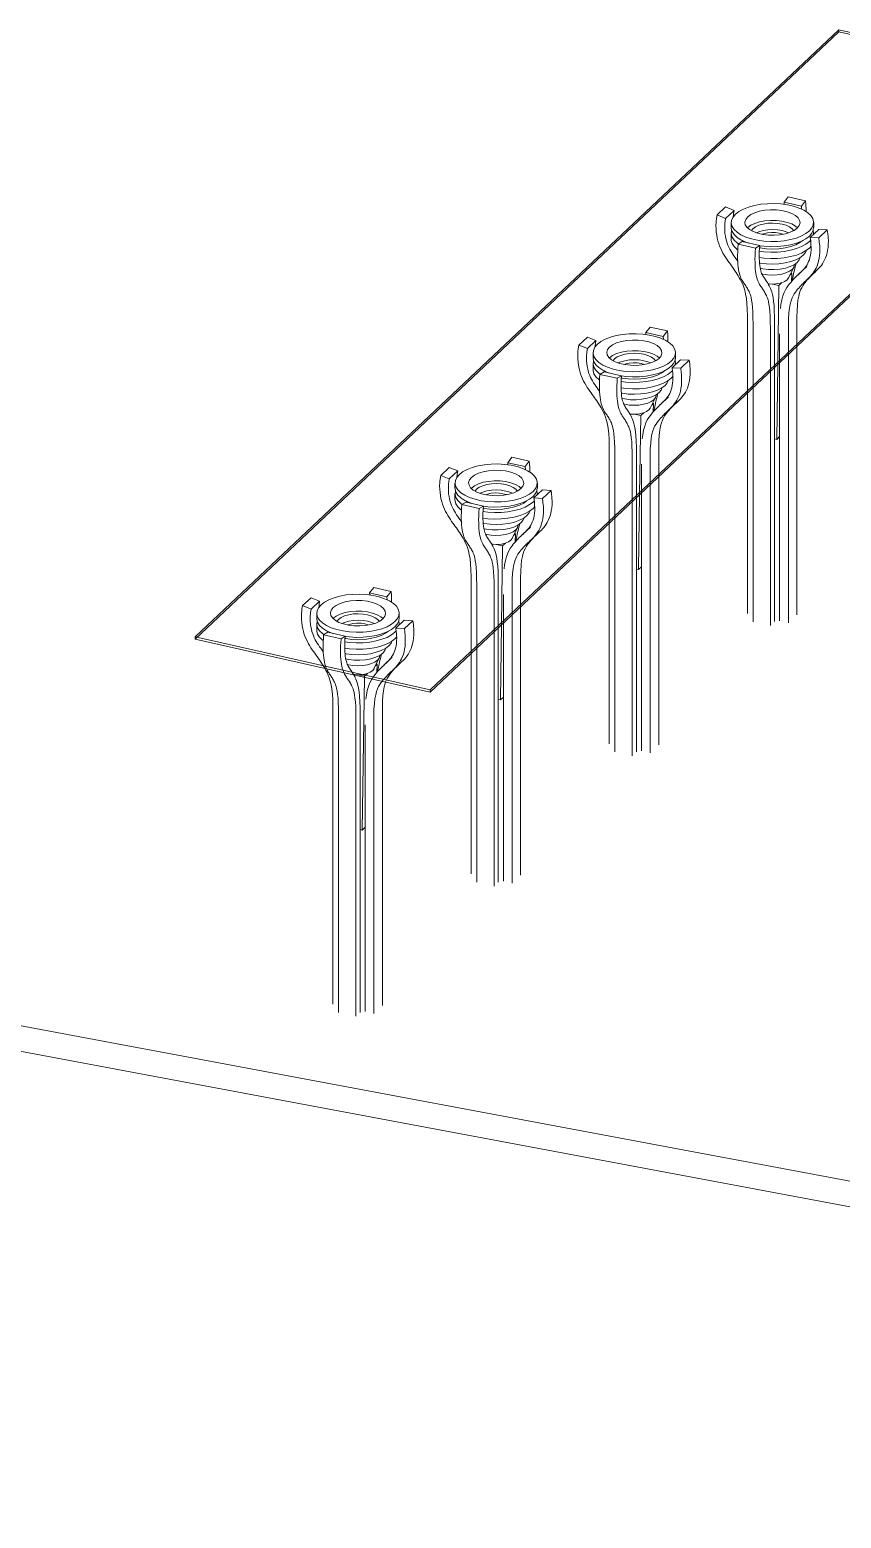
# Model space of a CAD drawing. Header units: millimetres. Extents: x -37866 to 44733, y -22737 to 33386.
# Drawn here: x -21357 to -12988, y -22737 to -7395 of the extents above; entities that cross this region are included whole.
import ezdxf

# ---------------------------------------------------------------- set-up
doc = ezdxf.new("R2010")
doc.units = ezdxf.units.MM
for name, color, linetype, lineweight in [('A-FLOR', 192, 'Continuous', 9), ('A-GENM', 13, 'Continuous', 9), ('A-GLAZ-CURT', 52, 'Continuous', 9)]:
    doc.layers.add(name, color=color, linetype=linetype, lineweight=lineweight)

# ---------------------------------------------------------------- blocks, each defined once
blk = doc.blocks.new('Family8 - COLUMN-V57-_3D_')
at = {"layer": 'A-GENM'}
for p, q in [((-12153, -7830), (-12110, -7774)), ((-11931, -7815), (-12110, -7774)), ((-11931, -7815), (-11974, -7871)), ((-12756, -7878), (-12844, -7961)), ((-12756, -7997), (-12844, -7961)), ((-12756, -7878), (-12668, -7914)), ((-12756, -7997), (-12668, -7914)), ((-12675, -7963), (-12676, -7979)), ((-12152, -7852), (-12153, -7830)), ((-12153, -7830), (-11974, -7871)), ((-11974, -7871), (-11972, -7902)), ((-12697, -8039), (-12697, -8092)), ((-12530, -8094), (-12528, -8091)), ((-12490, -8123), (-12475, -8103)), ((-11795, -8111), (-11883, -8194)), ((-11847, -8092), (-11847, -8039)), ((-11795, -8111), (-11707, -8116)), ((-11794, -8198), (-11707, -8116)), ((-12697, -8149), (-12697, -8153)), ((-12697, -8153), (-12697, -8215)), ((-12627, -8262), (-12584, -8236)), ((-12627, -8262), (-12448, -8302)), ((-12563, -8241), (-12586, -8224)), ((-12404, -8277), (-12584, -8236)), ((-12404, -8277), (-12448, -8302)), ((-11878, -8221), (-11891, -8235)), ((-11873, -8282), (-11891, -8302)), ((-11794, -8198), (-11883, -8194)), ((-11847, -8153), (-11847, -8149)), ((-11847, -8160), (-11847, -8153)), ((-12108, -8612), (-12052, -8500)), ((-12092, -8581), (-12073, -8563)), ((-12073, -8563), (-12082, -8561)), ((-12077, -8649), (-12073, -8563)), ((-12047, -8477), (-12047, -8473)), ((-11918, -8493), (-12006, -8576)), ((-11915, -8628), (-11828, -8545)), ((-12271, -8673), (-12205, -8687)), ((-12217, -9501), (-12205, -8687)), ((-12205, -8687), (-12175, -8659)), ((-12107, -8610), (-12121, -8629)), ((-12530, -9002), (-12530, -9797)), ((-12020, -9015), (-12020, -9316)), ((-12473, -9743), (-12473, -9087)), ((-12294, -9128), (-12294, -9574)), ((-12250, -9086), (-12250, -9532)), ((-12198, -9188), (-12198, -9483)), ((-12108, -9399), (-12108, -9098)), ((-12020, -9316), (-12020, -12082)), ((-12228, -10274), (-12217, -9501)), ((-12198, -9483), (-12198, -12144)), ((-12108, -12164), (-12108, -9399)), ((-12294, -9574), (-12294, -12194)), ((-12250, -9532), (-12250, -12153)), ((-12530, -9797), (-12530, -12069)), ((-12473, -12154), (-12473, -9743)), ((-12228, -10274), (-12250, -10269)), ((-12198, -10245), (-12228, -10274))]:
    blk.add_line(p, q, dxfattribs=at)
for points in [[(-11927, -7877, 0), (-11928, -7850, 0), (-11931, -7815, 0)], [(-12844, -7961, 0), (-12850, -7998, 0), (-12853, -8026, 0)], [(-11891, -8125, 0), (-11927, -8153, 0), (-11972, -8178, 0), (-12026, -8199, 0), (-12086, -8215, 0), (-12151, -8227, 0), (-12220, -8234, 0), (-12290, -8235, 0), (-12360, -8231, 0), (-12427, -8222, 0), (-12490, -8207, 0), (-12547, -8189, 0), (-12597, -8166, 0), (-12637, -8139, 0), (-12668, -8110, 0), (-12688, -8079, 0), (-12697, -8047, 0), (-12694, -8015, 0), (-12679, -7983, 0), (-12654, -7953, 0)], [(-12668, -7914, 0), (-12673, -7947, 0), (-12675, -7963, 0)], [(-12654, -7953, 0), (-12618, -7925, 0), (-12572, -7900, 0), (-12519, -7880, 0), (-12458, -7863, 0), (-12393, -7851, 0), (-12324, -7845, 0), (-12254, -7843, 0), (-12185, -7847, 0), (-12118, -7857, 0), (-12055, -7871, 0), (-11997, -7890, 0), (-11948, -7913, 0), (-11907, -7939, 0), (-11876, -7968, 0), (-11856, -7999, 0), (-11848, -8031, 0), (-11851, -8064, 0), (-11865, -8095, 0), (-11891, -8125, 0)], [(-12528, -7981, 0), (-12496, -7958, 0), (-12455, -7938, 0), (-12405, -7923, 0), (-12350, -7913, 0), (-12292, -7908, 0), (-12232, -7909, 0), (-12174, -7916, 0), (-12121, -7928, 0), (-12074, -7945, 0), (-12036, -7966, 0), (-12008, -7990, 0), (-11992, -8017, 0), (-11988, -8044, 0), (-11996, -8071, 0), (-12017, -8097, 0)], [(-11926, -7927, 0), (-11926, -7921, 0), (-11926, -7886, 0), (-11927, -7877, 0)], [(-12853, -8026, 0), (-12853, -8034, 0), (-12855, -8070, 0), (-12854, -8104, 0), (-12852, -8137, 0), (-12847, -8169, 0), (-12842, -8200, 0), (-12835, -8229, 0), (-12826, -8257, 0), (-12817, -8283, 0), (-12806, -8308, 0), (-12795, -8332, 0), (-12783, -8354, 0), (-12770, -8376, 0), (-12757, -8396, 0), (-12744, -8416, 0), (-12731, -8434, 0), (-12718, -8452, 0), (-12706, -8469, 0), (-12694, -8486, 0), (-12682, -8503, 0), (-12671, -8519, 0), (-12659, -8536, 0), (-12648, -8553, 0), (-12637, -8570, 0), (-12626, -8589, 0), (-12614, -8608, 0), (-12603, -8629, 0), (-12591, -8651, 0), (-12579, -8676, 0), (-12568, -8704, 0), (-12558, -8737, 0), (-12549, -8776, 0), (-12541, -8821, 0), (-12535, -8873, 0), (-12532, -8933, 0), (-12530, -9002, 0)], [(-12631, -8436, 0), (-12644, -8419, 0), (-12656, -8401, 0), (-12669, -8383, 0), (-12681, -8366, 0), (-12692, -8348, 0), (-12703, -8330, 0), (-12713, -8312, 0), (-12723, -8293, 0), (-12732, -8273, 0), (-12740, -8252, 0), (-12747, -8229, 0), (-12753, -8205, 0), (-12758, -8179, 0), (-12762, -8152, 0), (-12764, -8123, 0), (-12765, -8093, 0), (-12764, -8062, 0), (-12763, -8046, 0)], [(-12763, -8046, 0), (-12761, -8030, 0), (-12756, -7997, 0)], [(-12697, -8090, 0), (-12697, -8100, 0), (-12688, -8132, 0), (-12668, -8163, 0), (-12637, -8193, 0), (-12597, -8219, 0), (-12547, -8242, 0), (-12522, -8251, 0)], [(-12623, -8259, 0), (-12637, -8249, 0), (-12668, -8220, 0), (-12688, -8189, 0), (-12697, -8157, 0), (-12694, -8124, 0), (-12692, -8120, 0)], [(-12017, -8097, 0), (-12048, -8120, 0), (-12090, -8140, 0), (-12139, -8155, 0), (-12194, -8165, 0), (-12253, -8170, 0), (-12312, -8169, 0), (-12370, -8162, 0), (-12423, -8150, 0), (-12470, -8133, 0), (-12508, -8112, 0), (-12536, -8088, 0), (-12553, -8062, 0), (-12557, -8034, 0), (-12548, -8007, 0), (-12528, -7981, 0)], [(-12528, -8091, 0), (-12496, -8068, 0), (-12455, -8048, 0), (-12405, -8033, 0), (-12350, -8023, 0), (-12292, -8018, 0), (-12232, -8019, 0), (-12174, -8025, 0), (-12121, -8038, 0), (-12074, -8054, 0), (-12036, -8076, 0), (-12014, -8094, 0)], [(-12475, -8103, 0), (-12448, -8083, 0), (-12412, -8067, 0), (-12369, -8055, 0), (-12321, -8047, 0), (-12271, -8045, 0), (-12221, -8048, 0), (-12173, -8055, 0), (-12131, -8068, 0), (-12095, -8084, 0), (-12069, -8104, 0), (-12054, -8123, 0)], [(-12438, -8145, 0), (-12412, -8134, 0), (-12369, -8121, 0), (-12321, -8114, 0), (-12271, -8111, 0), (-12221, -8114, 0), (-12173, -8122, 0), (-12131, -8134, 0), (-12106, -8145, 0)], [(-11891, -8179, 0), (-11865, -8148, 0), (-11851, -8117, 0), (-11848, -8084, 0)], [(-11852, -8122, 0), (-11848, -8141, 0), (-11848, -8162, 0)], [(-11707, -8116, 0), (-11701, -8155, 0), (-11698, -8184, 0)], [(-12631, -8320, 0), (-12637, -8316, 0), (-12668, -8286, 0), (-12688, -8255, 0), (-12697, -8223, 0), (-12697, -8213, 0)], [(-12631, -8332, 0), (-12630, -8303, 0), (-12627, -8262, 0)], [(-11891, -8235, 0), (-11927, -8263, 0), (-11972, -8287, 0), (-12026, -8308, 0), (-12086, -8325, 0), (-12151, -8337, 0), (-12220, -8343, 0), (-12290, -8345, 0), (-12360, -8341, 0), (-12408, -8334, 0)], [(-12408, -8331, 0), (-12407, -8314, 0), (-12404, -8277, 0)], [(-11959, -8224, 0), (-11989, -8246, 0), (-12032, -8269, 0), (-12084, -8287, 0), (-12142, -8301, 0), (-12205, -8309, 0), (-12270, -8312, 0), (-12335, -8309, 0), (-12398, -8301, 0), (-12406, -8300, 0)], [(-12405, -8279, 0), (-12360, -8284, 0), (-12290, -8288, 0), (-12220, -8287, 0), (-12151, -8280, 0), (-12086, -8268, 0), (-12026, -8252, 0), (-11972, -8231, 0), (-11927, -8206, 0), (-11891, -8179, 0)], [(-12378, -8160, 0), (-12361, -8154, 0), (-12324, -8146, 0), (-12283, -8142, 0), (-12242, -8143, 0), (-12202, -8149, 0), (-12167, -8160, 0)], [(-11876, -8246, 0), (-11875, -8263, 0), (-11874, -8295, 0), (-11874, -8324, 0), (-11877, -8352, 0), (-11880, -8377, 0), (-11886, -8401, 0), (-11892, -8422, 0), (-11899, -8442, 0), (-11907, -8459, 0), (-11916, -8475, 0), (-11925, -8490, 0), (-11935, -8504, 0), (-11946, -8517, 0), (-11958, -8529, 0), (-11970, -8541, 0), (-11982, -8553, 0), (-11995, -8565, 0), (-12008, -8577, 0), (-12020, -8589, 0), (-12033, -8602, 0), (-12045, -8614, 0), (-12058, -8627, 0), (-12070, -8641, 0), (-12083, -8656, 0), (-12096, -8671, 0), (-12109, -8688, 0), (-12123, -8708, 0), (-12138, -8732, 0), (-12152, -8762, 0), (-12165, -8796, 0), (-12176, -8837, 0), (-12185, -8884, 0), (-12191, -8926, 0)], [(-12108, -9098, 0), (-12107, -9029, 0), (-12103, -8970, 0), (-12097, -8921, 0), (-12090, -8880, 0), (-12080, -8845, 0), (-12070, -8817, 0), (-12059, -8794, 0), (-12048, -8774, 0), (-12036, -8757, 0), (-12024, -8742, 0), (-12013, -8727, 0), (-12001, -8714, 0), (-11990, -8702, 0), (-11979, -8690, 0), (-11968, -8678, 0), (-11956, -8667, 0), (-11945, -8655, 0), (-11933, -8644, 0), (-11920, -8632, 0), (-11907, -8620, 0), (-11894, -8608, 0), (-11881, -8594, 0), (-11869, -8579, 0), (-11856, -8564, 0), (-11844, -8547, 0), (-11833, -8528, 0), (-11822, -8508, 0), (-11812, -8486, 0), (-11804, -8462, 0), (-11797, -8436, 0), (-11791, -8408, 0), (-11787, -8378, 0), (-11784, -8346, 0), (-11784, -8312, 0), (-11785, -8276, 0), (-11786, -8267, 0)], [(-11883, -8194, 0), (-11878, -8229, 0), (-11876, -8246, 0)], [(-11698, -8184, 0), (-11697, -8193, 0), (-11696, -8229, 0), (-11697, -8263, 0), (-11699, -8295, 0), (-11703, -8325, 0), (-11709, -8353, 0), (-11716, -8379, 0), (-11725, -8403, 0), (-11734, -8425, 0), (-11745, -8445, 0), (-11756, -8464, 0), (-11768, -8481, 0), (-11781, -8497, 0), (-11794, -8511, 0), (-11807, -8525, 0), (-11820, -8538, 0), (-11832, -8550, 0), (-11840, -8557, 0)], [(-11786, -8267, 0), (-11789, -8238, 0), (-11794, -8198, 0)], [(-12473, -9087, 0), (-12474, -9019, 0), (-12476, -8961, 0), (-12479, -8913, 0), (-12482, -8874, 0), (-12487, -8841, 0), (-12492, -8815, 0), (-12497, -8795, 0), (-12503, -8778, 0), (-12509, -8763, 0), (-12514, -8751, 0), (-12520, -8739, 0), (-12526, -8729, 0), (-12531, -8719, 0), (-12536, -8709, 0), (-12542, -8701, 0), (-12548, -8692, 0), (-12553, -8683, 0), (-12559, -8675, 0), (-12565, -8666, 0), (-12572, -8657, 0), (-12578, -8647, 0), (-12584, -8637, 0), (-12591, -8625, 0), (-12597, -8613, 0), (-12603, -8598, 0), (-12608, -8582, 0), (-12613, -8565, 0), (-12618, -8545, 0), (-12622, -8523, 0), (-12626, -8498, 0), (-12629, -8472, 0), (-12631, -8443, 0), (-12632, -8411, 0), (-12632, -8377, 0), (-12631, -8341, 0), (-12631, -8332, 0)], [(-12452, -8372, 0), (-12452, -8382, 0), (-12453, -8418, 0), (-12452, -8452, 0), (-12451, -8483, 0), (-12449, -8512, 0), (-12446, -8539, 0), (-12443, -8563, 0), (-12439, -8585, 0), (-12434, -8605, 0), (-12429, -8623, 0), (-12423, -8639, 0), (-12417, -8653, 0), (-12411, -8666, 0), (-12405, -8677, 0), (-12399, -8688, 0), (-12392, -8698, 0), (-12386, -8707, 0), (-12380, -8715, 0), (-12374, -8724, 0), (-12368, -8732, 0), (-12363, -8741, 0), (-12357, -8750, 0), (-12352, -8759, 0), (-12346, -8769, 0), (-12341, -8780, 0), (-12335, -8791, 0), (-12329, -8804, 0), (-12324, -8818, 0), (-12318, -8835, 0), (-12313, -8856, 0), (-12308, -8882, 0), (-12303, -8914, 0), (-12299, -8954, 0), (-12296, -9002, 0), (-12295, -9059, 0), (-12294, -9128, 0)], [(-12448, -8302, 0), (-12450, -8343, 0), (-12452, -8372, 0)], [(-11891, -8302, 0), (-11927, -8329, 0), (-11972, -8354, 0), (-12026, -8375, 0), (-12086, -8391, 0), (-12151, -8403, 0), (-12220, -8410, 0), (-12290, -8411, 0), (-12360, -8407, 0), (-12409, -8401, 0)], [(-12250, -9086, 0), (-12251, -9012, 0), (-12253, -8949, 0), (-12256, -8896, 0), (-12261, -8851, 0), (-12266, -8813, 0), (-12272, -8781, 0), (-12280, -8755, 0), (-12287, -8735, 0), (-12294, -8718, 0), (-12300, -8704, 0), (-12306, -8692, 0), (-12312, -8680, 0), (-12319, -8669, 0), (-12325, -8659, 0), (-12331, -8649, 0), (-12337, -8640, 0), (-12343, -8631, 0), (-12349, -8622, 0), (-12356, -8613, 0), (-12362, -8604, 0), (-12368, -8595, 0), (-12373, -8585, 0), (-12379, -8574, 0), (-12384, -8563, 0), (-12388, -8550, 0), (-12393, -8536, 0), (-12396, -8521, 0), (-12400, -8503, 0), (-12403, -8483, 0), (-12405, -8461, 0), (-12407, -8436, 0), (-12408, -8409, 0), (-12409, -8380, 0), (-12408, -8348, 0), (-12408, -8331, 0)], [(-11955, -8376, 0), (-11989, -8402, 0), (-12032, -8424, 0), (-12084, -8442, 0), (-12142, -8456, 0), (-12205, -8464, 0), (-12270, -8467, 0), (-12335, -8465, 0), (-12398, -8457, 0), (-12406, -8455, 0)], [(-11988, -8402, 0), (-11996, -8425, 0), (-12017, -8450, 0)], [(-11922, -8327, 0), (-11932, -8348, 0), (-11955, -8376, 0)], [(-12017, -8450, 0), (-12048, -8474, 0), (-12090, -8493, 0), (-12139, -8509, 0), (-12194, -8519, 0), (-12253, -8524, 0), (-12312, -8523, 0), (-12370, -8516, 0), (-12399, -8510, 0)], [(-12070, -8523, 0), (-12097, -8542, 0), (-12133, -8559, 0), (-12176, -8571, 0), (-12224, -8578, 0), (-12274, -8581, 0), (-12324, -8578, 0), (-12371, -8570, 0), (-12382, -8568, 0)], [(-12047, -8478, 0), (-12053, -8501, 0), (-12070, -8523, 0)], [(-12068, -8638, 0), (-12066, -8623, 0), (-12060, -8592, 0), (-12055, -8564, 0), (-12049, -8539, 0), (-12043, -8516, 0), (-12038, -8494, 0), (-12032, -8473, 0), (-12028, -8459, 0)], [(-11857, -8573, 0), (-11869, -8584, 0), (-11880, -8595, 0), (-11891, -8607, 0), (-11902, -8619, 0), (-11914, -8631, 0), (-11925, -8645, 0), (-11936, -8659, 0), (-11948, -8674, 0), (-11960, -8691, 0), (-11971, -8711, 0), (-11982, -8734, 0), (-11993, -8763, 0), (-12002, -8797, 0), (-12009, -8838, 0), (-12015, -8888, 0), (-12019, -8946, 0), (-12020, -9015, 0)], [(-12121, -8629, 0), (-12145, -8646, 0), (-12178, -8660, 0), (-12218, -8669, 0), (-12261, -8673, 0), (-12305, -8672, 0), (-12319, -8670, 0)]]:
    blk.add_polyline3d(points, dxfattribs=at)
blk = doc.blocks.new('Family8 - COLUMN-V58-_3D_')
at = {"layer": 'A-GENM'}
for p, q in [((-16428, -11858), (-16385, -11802)), ((-16206, -11842), (-16385, -11802)), ((-17031, -11906), (-17119, -11989)), ((-17031, -11906), (-16943, -11941)), ((-17030, -12024), (-16943, -11941)), ((-16426, -11880), (-16428, -11858)), ((-16428, -11858), (-16249, -11898)), ((-16206, -11842), (-16249, -11898)), ((-16249, -11898), (-16246, -11929)), ((-17030, -12024), (-17119, -11989)), ((-16972, -12067), (-16972, -12120)), ((-16950, -11991), (-16951, -12007)), ((-16805, -12121), (-16803, -12119)), ((-16122, -12120), (-16122, -12067)), ((-16972, -12176), (-16972, -12181)), ((-16972, -12181), (-16972, -12243)), ((-16902, -12289), (-16858, -12264)), ((-16838, -12269), (-16861, -12252)), ((-16679, -12304), (-16858, -12264)), ((-16765, -12150), (-16749, -12131)), ((-16152, -12249), (-16166, -12263)), ((-16070, -12139), (-16158, -12221)), ((-16069, -12226), (-16158, -12221)), ((-16122, -12181), (-16122, -12176)), ((-16122, -12188), (-16122, -12181)), ((-16070, -12139), (-15981, -12143)), ((-16069, -12226), (-15981, -12143)), ((-16902, -12289), (-16722, -12330)), ((-16679, -12304), (-16722, -12330)), ((-16148, -12310), (-16166, -12329)), ((-16382, -12640), (-16327, -12527)), ((-16322, -12504), (-16322, -12500)), ((-16193, -12521), (-16281, -12603)), ((-16190, -12656), (-16102, -12573)), ((-16546, -12700), (-16480, -12715)), ((-16492, -13529), (-16480, -12715)), ((-16480, -12715), (-16450, -12687)), ((-16381, -12638), (-16395, -12657)), ((-16367, -12608), (-16348, -12591)), ((-16348, -12591), (-16357, -12589)), ((-16352, -12676), (-16348, -12591)), ((-16805, -13030), (-16805, -13824)), ((-16748, -13770), (-16748, -13115)), ((-16569, -13155), (-16569, -13601)), ((-16525, -13114), (-16525, -13560)), ((-16383, -13426), (-16383, -13125)), ((-16295, -13043), (-16295, -13344)), ((-16473, -13215), (-16473, -13511)), ((-16295, -13344), (-16295, -16109)), ((-16383, -16192), (-16383, -13426)), ((-16569, -13601), (-16569, -16222)), ((-16525, -13560), (-16525, -16180)), ((-16503, -14302), (-16492, -13529)), ((-16473, -13511), (-16473, -16172)), ((-16748, -16181), (-16748, -13770)), ((-16805, -13824), (-16805, -16096)), ((-16503, -14302), (-16525, -14297)), ((-16473, -14273), (-16503, -14302))]:
    blk.add_line(p, q, dxfattribs=at)
for points in [[(-16943, -11941, 0), (-16948, -11975, 0), (-16950, -11991, 0)], [(-16928, -11981, 0), (-16893, -11953, 0), (-16847, -11928, 0), (-16794, -11907, 0), (-16733, -11891, 0), (-16668, -11879, 0), (-16599, -11872, 0), (-16529, -11871, 0), (-16460, -11875, 0), (-16392, -11884, 0), (-16329, -11898, 0), (-16272, -11917, 0), (-16223, -11940, 0), (-16182, -11966, 0), (-16151, -11996, 0), (-16131, -12027, 0), (-16123, -12059, 0), (-16126, -12091, 0), (-16140, -12123, 0), (-16166, -12153, 0)], [(-16803, -12009, 0), (-16771, -11986, 0), (-16730, -11966, 0), (-16680, -11951, 0), (-16625, -11940, 0), (-16566, -11936, 0), (-16507, -11937, 0), (-16449, -11943, 0), (-16396, -11955, 0), (-16349, -11972, 0), (-16311, -11993, 0), (-16283, -12018, 0), (-16267, -12044, 0), (-16263, -12071, 0), (-16271, -12099, 0), (-16291, -12124, 0)], [(-16201, -11904, 0), (-16203, -11878, 0), (-16206, -11842, 0)], [(-16200, -11955, 0), (-16200, -11948, 0), (-16201, -11913, 0), (-16201, -11904, 0)], [(-17127, -12053, 0), (-17128, -12062, 0), (-17130, -12097, 0), (-17129, -12131, 0), (-17126, -12165, 0), (-17122, -12196, 0), (-17117, -12227, 0), (-17109, -12256, 0), (-17101, -12284, 0), (-17091, -12311, 0), (-17081, -12336, 0), (-17069, -12359, 0), (-17057, -12382, 0), (-17045, -12403, 0), (-17032, -12424, 0), (-17019, -12443, 0), (-17006, -12462, 0), (-16993, -12480, 0), (-16981, -12497, 0), (-16969, -12514, 0), (-16957, -12530, 0), (-16946, -12547, 0), (-16934, -12563, 0), (-16923, -12580, 0), (-16912, -12598, 0), (-16901, -12616, 0), (-16889, -12636, 0), (-16878, -12656, 0), (-16866, -12679, 0), (-16854, -12703, 0), (-16843, -12732, 0), (-16833, -12765, 0), (-16824, -12803, 0), (-16816, -12848, 0), (-16810, -12900, 0), (-16807, -12961, 0), (-16805, -13030, 0)], [(-17119, -11989, 0), (-17125, -12026, 0), (-17127, -12053, 0)], [(-16906, -12464, 0), (-16919, -12446, 0), (-16931, -12429, 0), (-16944, -12411, 0), (-16956, -12394, 0), (-16967, -12376, 0), (-16978, -12358, 0), (-16988, -12339, 0), (-16998, -12320, 0), (-17006, -12300, 0), (-17014, -12279, 0), (-17022, -12256, 0), (-17028, -12232, 0), (-17033, -12207, 0), (-17037, -12179, 0), (-17039, -12151, 0), (-17040, -12121, 0), (-17039, -12090, 0), (-17037, -12073, 0)], [(-17037, -12073, 0), (-17036, -12057, 0), (-17030, -12024, 0)], [(-16972, -12117, 0), (-16971, -12128, 0), (-16963, -12160, 0), (-16943, -12191, 0), (-16912, -12220, 0), (-16871, -12246, 0), (-16822, -12269, 0), (-16796, -12279, 0)], [(-16166, -12153, 0), (-16202, -12181, 0), (-16247, -12205, 0), (-16300, -12226, 0), (-16361, -12243, 0), (-16426, -12255, 0), (-16495, -12261, 0), (-16565, -12262, 0), (-16634, -12258, 0), (-16702, -12249, 0), (-16765, -12235, 0), (-16822, -12216, 0), (-16871, -12193, 0), (-16912, -12167, 0), (-16943, -12138, 0), (-16963, -12107, 0), (-16971, -12075, 0), (-16968, -12042, 0), (-16954, -12011, 0), (-16928, -11981, 0)], [(-16291, -12124, 0), (-16323, -12148, 0), (-16364, -12167, 0), (-16414, -12183, 0), (-16469, -12193, 0), (-16528, -12198, 0), (-16587, -12197, 0), (-16645, -12190, 0), (-16698, -12178, 0), (-16745, -12161, 0), (-16783, -12140, 0), (-16811, -12116, 0), (-16827, -12089, 0), (-16831, -12062, 0), (-16823, -12035, 0), (-16803, -12009, 0)], [(-16803, -12119, 0), (-16771, -12095, 0), (-16730, -12076, 0), (-16680, -12060, 0), (-16625, -12050, 0), (-16566, -12045, 0), (-16507, -12046, 0), (-16449, -12053, 0), (-16396, -12065, 0), (-16349, -12082, 0), (-16311, -12103, 0), (-16288, -12122, 0)], [(-16749, -12131, 0), (-16722, -12111, 0), (-16686, -12095, 0), (-16643, -12082, 0), (-16596, -12075, 0), (-16546, -12072, 0), (-16495, -12075, 0), (-16448, -12083, 0), (-16405, -12095, 0), (-16370, -12112, 0), (-16343, -12132, 0), (-16329, -12151, 0)], [(-16166, -12206, 0), (-16140, -12176, 0), (-16126, -12144, 0), (-16123, -12112, 0)], [(-16906, -12348, 0), (-16912, -12343, 0), (-16943, -12314, 0), (-16963, -12283, 0), (-16971, -12251, 0), (-16972, -12240, 0)], [(-16898, -12287, 0), (-16912, -12277, 0), (-16943, -12247, 0), (-16963, -12216, 0), (-16971, -12184, 0), (-16968, -12152, 0), (-16967, -12147, 0)], [(-16713, -12173, 0), (-16686, -12161, 0), (-16643, -12149, 0), (-16596, -12141, 0), (-16546, -12139, 0), (-16495, -12142, 0), (-16448, -12150, 0), (-16405, -12162, 0), (-16381, -12173, 0)], [(-16166, -12263, 0), (-16202, -12290, 0), (-16247, -12315, 0), (-16300, -12336, 0), (-16361, -12352, 0), (-16426, -12364, 0), (-16495, -12371, 0), (-16565, -12372, 0), (-16634, -12368, 0), (-16683, -12362, 0)], [(-16234, -12252, 0), (-16263, -12274, 0), (-16307, -12296, 0), (-16359, -12314, 0), (-16417, -12328, 0), (-16480, -12336, 0), (-16545, -12339, 0), (-16610, -12337, 0), (-16673, -12329, 0), (-16681, -12327, 0)], [(-16680, -12306, 0), (-16634, -12312, 0), (-16565, -12316, 0), (-16495, -12314, 0), (-16426, -12308, 0), (-16361, -12296, 0), (-16300, -12279, 0), (-16247, -12259, 0), (-16202, -12234, 0), (-16166, -12206, 0)], [(-16653, -12188, 0), (-16636, -12182, 0), (-16599, -12173, 0), (-16558, -12169, 0), (-16516, -12171, 0), (-16477, -12177, 0), (-16442, -12187, 0)], [(-16158, -12221, 0), (-16153, -12257, 0), (-16151, -12274, 0)], [(-16126, -12149, 0), (-16123, -12168, 0), (-16123, -12190, 0)], [(-15973, -12211, 0), (-15972, -12221, 0), (-15971, -12256, 0), (-15971, -12290, 0), (-15974, -12322, 0), (-15978, -12352, 0), (-15984, -12380, 0), (-15991, -12407, 0), (-15999, -12431, 0), (-16009, -12453, 0), (-16020, -12473, 0), (-16031, -12492, 0), (-16043, -12509, 0), (-16055, -12524, 0), (-16068, -12539, 0), (-16081, -12552, 0), (-16094, -12565, 0), (-16107, -12577, 0), (-16115, -12585, 0)], [(-16061, -12294, 0), (-16064, -12266, 0), (-16069, -12226, 0)], [(-15981, -12143, 0), (-15976, -12183, 0), (-15973, -12211, 0)], [(-16748, -13115, 0), (-16749, -13046, 0), (-16751, -12989, 0), (-16753, -12941, 0), (-16757, -12901, 0), (-16762, -12869, 0), (-16767, -12843, 0), (-16772, -12822, 0), (-16778, -12805, 0), (-16784, -12791, 0), (-16789, -12778, 0), (-16795, -12767, 0), (-16800, -12756, 0), (-16806, -12746, 0), (-16811, -12737, 0), (-16817, -12728, 0), (-16822, -12719, 0), (-16828, -12711, 0), (-16834, -12702, 0), (-16840, -12694, 0), (-16846, -12685, 0), (-16853, -12675, 0), (-16859, -12664, 0), (-16865, -12653, 0), (-16872, -12640, 0), (-16877, -12626, 0), (-16883, -12610, 0), (-16888, -12592, 0), (-16893, -12572, 0), (-16897, -12550, 0), (-16901, -12526, 0), (-16903, -12499, 0), (-16905, -12470, 0), (-16907, -12439, 0), (-16907, -12405, 0), (-16906, -12369, 0), (-16906, -12359, 0)], [(-16906, -12359, 0), (-16905, -12330, 0), (-16902, -12289, 0)], [(-16727, -12400, 0), (-16727, -12409, 0), (-16728, -12445, 0), (-16727, -12479, 0), (-16726, -12511, 0), (-16724, -12540, 0), (-16721, -12566, 0), (-16718, -12591, 0), (-16714, -12613, 0), (-16709, -12633, 0), (-16704, -12651, 0), (-16698, -12666, 0), (-16692, -12681, 0), (-16686, -12693, 0), (-16680, -12705, 0), (-16673, -12715, 0), (-16667, -12725, 0), (-16661, -12734, 0), (-16655, -12743, 0), (-16649, -12751, 0), (-16643, -12760, 0), (-16637, -12769, 0), (-16632, -12777, 0), (-16626, -12787, 0), (-16621, -12797, 0), (-16615, -12807, 0), (-16610, -12819, 0), (-16604, -12831, 0), (-16598, -12846, 0), (-16593, -12863, 0), (-16587, -12883, 0), (-16582, -12909, 0), (-16578, -12942, 0), (-16574, -12981, 0), (-16571, -13029, 0), (-16569, -13087, 0), (-16569, -13155, 0)], [(-16722, -12330, 0), (-16725, -12371, 0), (-16727, -12400, 0)], [(-16166, -12329, 0), (-16202, -12357, 0), (-16247, -12382, 0), (-16300, -12402, 0), (-16361, -12419, 0), (-16426, -12431, 0), (-16495, -12437, 0), (-16565, -12439, 0), (-16634, -12435, 0), (-16684, -12428, 0)], [(-16525, -13114, 0), (-16526, -13040, 0), (-16528, -12977, 0), (-16531, -12923, 0), (-16535, -12878, 0), (-16541, -12840, 0), (-16547, -12809, 0), (-16554, -12783, 0), (-16562, -12762, 0), (-16569, -12746, 0), (-16575, -12732, 0), (-16581, -12719, 0), (-16587, -12708, 0), (-16593, -12697, 0), (-16600, -12687, 0), (-16606, -12677, 0), (-16612, -12668, 0), (-16618, -12659, 0), (-16624, -12649, 0), (-16630, -12641, 0), (-16637, -12632, 0), (-16642, -12622, 0), (-16648, -12612, 0), (-16653, -12602, 0), (-16658, -12591, 0), (-16663, -12578, 0), (-16667, -12564, 0), (-16671, -12548, 0), (-16675, -12531, 0), (-16678, -12511, 0), (-16680, -12488, 0), (-16682, -12464, 0), (-16683, -12437, 0), (-16684, -12407, 0), (-16683, -12376, 0), (-16682, -12358, 0)], [(-16682, -12358, 0), (-16682, -12341, 0), (-16679, -12304, 0)], [(-16230, -12403, 0), (-16263, -12429, 0), (-16307, -12451, 0), (-16359, -12470, 0), (-16417, -12483, 0), (-16480, -12492, 0), (-16545, -12495, 0), (-16610, -12492, 0), (-16673, -12484, 0), (-16681, -12483, 0)], [(-16151, -12274, 0), (-16150, -12291, 0), (-16148, -12322, 0), (-16149, -12352, 0), (-16151, -12379, 0), (-16155, -12405, 0), (-16160, -12428, 0), (-16167, -12450, 0), (-16174, -12469, 0), (-16182, -12487, 0), (-16190, -12503, 0), (-16200, -12517, 0), (-16210, -12531, 0), (-16221, -12544, 0), (-16233, -12557, 0), (-16244, -12569, 0), (-16257, -12581, 0), (-16270, -12593, 0), (-16282, -12605, 0), (-16295, -12617, 0), (-16308, -12629, 0), (-16320, -12642, 0), (-16333, -12655, 0), (-16345, -12669, 0), (-16358, -12683, 0), (-16371, -12699, 0), (-16383, -12716, 0), (-16398, -12736, 0), (-16412, -12760, 0), (-16427, -12789, 0), (-16440, -12824, 0), (-16451, -12864, 0), (-16460, -12912, 0), (-16466, -12953, 0)], [(-16383, -13125, 0), (-16382, -13057, 0), (-16378, -12998, 0), (-16372, -12949, 0), (-16364, -12907, 0), (-16355, -12873, 0), (-16345, -12845, 0), (-16334, -12821, 0), (-16322, -12801, 0), (-16311, -12784, 0), (-16299, -12769, 0), (-16288, -12755, 0), (-16276, -12742, 0), (-16265, -12729, 0), (-16254, -12717, 0), (-16243, -12706, 0), (-16231, -12694, 0), (-16219, -12683, 0), (-16207, -12672, 0), (-16195, -12660, 0), (-16182, -12648, 0), (-16169, -12635, 0), (-16156, -12622, 0), (-16143, -12607, 0), (-16131, -12591, 0), (-16119, -12574, 0), (-16107, -12556, 0), (-16097, -12535, 0), (-16087, -12513, 0), (-16079, -12489, 0), (-16072, -12463, 0), (-16066, -12435, 0), (-16062, -12405, 0), (-16059, -12373, 0), (-16059, -12339, 0), (-16060, -12303, 0), (-16061, -12294, 0)], [(-16197, -12354, 0), (-16206, -12375, 0), (-16230, -12403, 0)], [(-16291, -12478, 0), (-16323, -12501, 0), (-16364, -12521, 0), (-16414, -12536, 0), (-16469, -12546, 0), (-16528, -12551, 0), (-16587, -12550, 0), (-16645, -12543, 0), (-16674, -12538, 0)], [(-16345, -12550, 0), (-16372, -12570, 0), (-16408, -12586, 0), (-16451, -12598, 0), (-16498, -12606, 0), (-16549, -12608, 0), (-16599, -12606, 0), (-16646, -12598, 0), (-16657, -12595, 0)], [(-16322, -12505, 0), (-16328, -12528, 0), (-16345, -12550, 0)], [(-16343, -12666, 0), (-16341, -12650, 0), (-16335, -12619, 0), (-16329, -12592, 0), (-16324, -12566, 0), (-16318, -12543, 0), (-16312, -12521, 0), (-16307, -12500, 0), (-16303, -12486, 0)], [(-16263, -12429, 0), (-16271, -12452, 0), (-16291, -12478, 0)], [(-16395, -12657, 0), (-16420, -12674, 0), (-16453, -12687, 0), (-16492, -12696, 0), (-16536, -12700, 0), (-16579, -12699, 0), (-16594, -12698, 0)], [(-16132, -12601, 0), (-16143, -12611, 0), (-16155, -12623, 0), (-16166, -12634, 0), (-16177, -12646, 0), (-16188, -12659, 0), (-16200, -12672, 0), (-16211, -12686, 0), (-16223, -12702, 0), (-16234, -12719, 0), (-16246, -12738, 0), (-16257, -12762, 0), (-16267, -12790, 0), (-16277, -12825, 0), (-16284, -12866, 0), (-16290, -12915, 0), (-16294, -12974, 0), (-16295, -13043, 0)]]:
    blk.add_polyline3d(points, dxfattribs=at)
blk = doc.blocks.new('Family8 - COLUMN-V59-_3D_')
at = {"layer": 'A-GENM'}
for p, q in [((-17853, -13200), (-17810, -13144)), ((-17630, -13185), (-17810, -13144)), ((-17630, -13185), (-17674, -13241)), ((-18456, -13249), (-18544, -13331)), ((-18455, -13367), (-18544, -13331)), ((-18456, -13249), (-18368, -13284)), ((-18455, -13367), (-18368, -13284)), ((-18374, -13333), (-18376, -13349)), ((-17851, -13222), (-17853, -13200)), ((-17853, -13200), (-17674, -13241)), ((-17674, -13241), (-17671, -13272)), ((-18397, -13409), (-18397, -13462)), ((-18230, -13464), (-18228, -13461)), ((-18190, -13493), (-18174, -13473)), ((-17495, -13481), (-17583, -13564)), ((-17547, -13462), (-17547, -13409)), ((-17495, -13481), (-17406, -13486)), ((-17494, -13568), (-17406, -13486)), ((-18397, -13519), (-18397, -13523)), ((-18397, -13523), (-18397, -13585)), ((-18327, -13632), (-18283, -13606)), ((-18327, -13632), (-18147, -13672)), ((-18263, -13611), (-18286, -13594)), ((-18104, -13647), (-18283, -13606)), ((-18104, -13647), (-18147, -13672)), ((-17577, -13591), (-17591, -13605)), ((-17573, -13652), (-17591, -13672)), ((-17494, -13568), (-17583, -13564)), ((-17547, -13523), (-17547, -13519)), ((-17547, -13530), (-17547, -13523)), ((-17807, -13982), (-17752, -13870)), ((-17791, -13950), (-17773, -13933)), ((-17773, -13933), (-17782, -13931)), ((-17777, -14019), (-17773, -13933)), ((-17747, -13847), (-17747, -13843)), ((-17618, -13863), (-17706, -13946)), ((-17615, -13998), (-17527, -13915)), ((-17970, -14043), (-17905, -14057)), ((-17928, -15644), (-17905, -14069)), ((-17905, -14057), (-17875, -14029)), ((-17905, -14069), (-17905, -14057)), ((-17806, -13980), (-17820, -14000)), ((-18230, -14372), (-18230, -17439)), ((-17720, -14385), (-17720, -17452)), ((-18173, -17524), (-18173, -14457)), ((-17994, -14498), (-17994, -17564)), ((-17950, -14456), (-17950, -17523)), ((-17898, -14558), (-17898, -17514)), ((-17808, -17534), (-17808, -14468)), ((-17928, -15644), (-17950, -15639)), ((-17898, -15615), (-17928, -15644))]:
    blk.add_line(p, q, dxfattribs=at)
for points in [[(-17626, -13247, 0), (-17628, -13220, 0), (-17630, -13185, 0)], [(-18544, -13331, 0), (-18550, -13368, 0), (-18552, -13396, 0)], [(-17591, -13495, 0), (-17626, -13523, 0), (-17672, -13548, 0), (-17725, -13569, 0), (-17786, -13585, 0), (-17851, -13597, 0), (-17920, -13604, 0), (-17990, -13605, 0), (-18059, -13601, 0), (-18127, -13592, 0), (-18190, -13577, 0), (-18247, -13559, 0), (-18296, -13536, 0), (-18337, -13509, 0), (-18368, -13480, 0), (-18388, -13449, 0), (-18396, -13417, 0), (-18393, -13385, 0), (-18379, -13353, 0), (-18353, -13323, 0)], [(-18368, -13284, 0), (-18373, -13317, 0), (-18374, -13333, 0)], [(-18353, -13323, 0), (-18317, -13295, 0), (-18272, -13271, 0), (-18219, -13250, 0), (-18158, -13233, 0), (-18093, -13221, 0), (-18024, -13215, 0), (-17954, -13213, 0), (-17885, -13217, 0), (-17817, -13227, 0), (-17754, -13241, 0), (-17697, -13260, 0), (-17648, -13283, 0), (-17607, -13309, 0), (-17576, -13338, 0), (-17556, -13369, 0), (-17548, -13401, 0), (-17551, -13434, 0), (-17565, -13465, 0), (-17591, -13495, 0)], [(-18228, -13351, 0), (-18196, -13328, 0), (-18155, -13308, 0), (-18105, -13293, 0), (-18050, -13283, 0), (-17991, -13278, 0), (-17932, -13279, 0), (-17874, -13286, 0), (-17821, -13298, 0), (-17774, -13315, 0), (-17736, -13336, 0), (-17708, -13360, 0), (-17692, -13387, 0), (-17688, -13414, 0), (-17696, -13441, 0), (-17716, -13467, 0)], [(-17625, -13297, 0), (-17625, -13291, 0), (-17626, -13256, 0), (-17626, -13247, 0)], [(-18552, -13396, 0), (-18553, -13404, 0), (-18554, -13440, 0), (-18554, -13474, 0), (-18551, -13507, 0), (-18547, -13539, 0), (-18541, -13570, 0), (-18534, -13599, 0), (-18526, -13627, 0), (-18516, -13653, 0), (-18506, -13678, 0), (-18494, -13702, 0), (-18482, -13724, 0), (-18470, -13746, 0), (-18457, -13766, 0), (-18444, -13786, 0), (-18431, -13804, 0), (-18418, -13822, 0), (-18406, -13839, 0), (-18394, -13856, 0), (-18382, -13873, 0), (-18370, -13889, 0), (-18359, -13906, 0), (-18348, -13923, 0), (-18337, -13940, 0), (-18326, -13959, 0), (-18315, -13977, 0)], [(-18331, -13807, 0), (-18343, -13789, 0), (-18356, -13771, 0), (-18369, -13754, 0), (-18381, -13736, 0), (-18392, -13718, 0), (-18403, -13700, 0), (-18413, -13682, 0), (-18423, -13663, 0), (-18431, -13643, 0), (-18439, -13622, 0), (-18447, -13599, 0), (-18453, -13575, 0), (-18458, -13549, 0), (-18462, -13522, 0), (-18464, -13493, 0), (-18465, -13463, 0), (-18464, -13432, 0), (-18462, -13416, 0)], [(-18462, -13416, 0), (-18461, -13400, 0), (-18455, -13367, 0)], [(-18397, -13460, 0), (-18396, -13470, 0), (-18388, -13503, 0), (-18368, -13534, 0), (-18337, -13563, 0), (-18296, -13589, 0), (-18247, -13612, 0), (-18221, -13621, 0)], [(-18323, -13629, 0), (-18337, -13619, 0), (-18368, -13590, 0), (-18388, -13559, 0), (-18396, -13527, 0), (-18393, -13494, 0), (-18392, -13490, 0)], [(-17716, -13467, 0), (-17748, -13490, 0), (-17789, -13510, 0), (-17839, -13525, 0), (-17894, -13535, 0), (-17953, -13540, 0), (-18012, -13539, 0), (-18070, -13533, 0), (-18123, -13520, 0), (-18170, -13504, 0), (-18208, -13482, 0), (-18236, -13458, 0), (-18252, -13432, 0), (-18256, -13404, 0), (-18248, -13377, 0), (-18228, -13351, 0)], [(-18228, -13461, 0), (-18196, -13438, 0), (-18155, -13418, 0), (-18105, -13403, 0), (-18050, -13393, 0), (-17991, -13388, 0), (-17932, -13389, 0), (-17874, -13396, 0), (-17821, -13408, 0), (-17774, -13425, 0), (-17736, -13446, 0), (-17713, -13464, 0)], [(-18174, -13473, 0), (-18147, -13453, 0), (-18111, -13437, 0), (-18068, -13425, 0), (-18021, -13417, 0), (-17970, -13415, 0), (-17920, -13418, 0), (-17873, -13425, 0), (-17830, -13438, 0), (-17795, -13455, 0), (-17768, -13474, 0), (-17754, -13493, 0)], [(-18138, -13515, 0), (-18111, -13504, 0), (-18068, -13491, 0), (-18021, -13484, 0), (-17970, -13481, 0), (-17920, -13484, 0), (-17873, -13492, 0), (-17830, -13505, 0), (-17806, -13515, 0)], [(-17591, -13549, 0), (-17565, -13518, 0), (-17551, -13487, 0), (-17548, -13454, 0)], [(-17551, -13492, 0), (-17548, -13511, 0), (-17548, -13532, 0)], [(-17406, -13486, 0), (-17401, -13525, 0), (-17398, -13554, 0)], [(-18331, -13690, 0), (-18337, -13686, 0), (-18368, -13657, 0), (-18388, -13626, 0), (-18396, -13593, 0), (-18397, -13583, 0)], [(-18331, -13702, 0), (-18329, -13673, 0), (-18327, -13632, 0)], [(-17591, -13605, 0), (-17626, -13633, 0), (-17672, -13658, 0), (-17725, -13678, 0), (-17786, -13695, 0), (-17851, -13707, 0), (-17920, -13713, 0), (-17990, -13715, 0), (-18059, -13711, 0), (-18108, -13705, 0)], [(-18107, -13701, 0), (-18107, -13684, 0), (-18104, -13647, 0)], [(-17659, -13595, 0), (-17688, -13616, 0), (-17732, -13639, 0), (-17784, -13657, 0), (-17842, -13671, 0), (-17905, -13679, 0), (-17970, -13682, 0), (-18035, -13679, 0), (-18097, -13671, 0), (-18106, -13670, 0)], [(-18104, -13649, 0), (-18059, -13654, 0), (-17990, -13658, 0), (-17920, -13657, 0), (-17851, -13650, 0), (-17786, -13639, 0), (-17725, -13622, 0), (-17672, -13601, 0), (-17626, -13576, 0), (-17591, -13549, 0)], [(-18078, -13530, 0), (-18061, -13524, 0), (-18024, -13516, 0), (-17983, -13512, 0), (-17941, -13513, 0), (-17902, -13519, 0), (-17867, -13530, 0)], [(-17576, -13616, 0), (-17574, -13633, 0), (-17573, -13665, 0), (-17574, -13694, 0), (-17576, -13722, 0), (-17580, -13747, 0), (-17585, -13771, 0), (-17591, -13792, 0), (-17599, -13812, 0), (-17607, -13829, 0), (-17615, -13845, 0), (-17625, -13860, 0), (-17635, -13874, 0), (-17646, -13887, 0), (-17657, -13899, 0), (-17669, -13911, 0), (-17682, -13923, 0), (-17695, -13935, 0), (-17707, -13947, 0), (-17720, -13959, 0), (-17733, -13972, 0), (-17745, -13984, 0), (-17758, -13997, 0), (-17770, -14011, 0), (-17783, -14026, 0), (-17795, -14041, 0), (-17808, -14058, 0), (-17823, -14078, 0), (-17828, -14086, 0)], [(-17723, -14110, 0), (-17712, -14097, 0), (-17701, -14084, 0), (-17690, -14072, 0), (-17679, -14060, 0), (-17668, -14048, 0), (-17656, -14037, 0), (-17644, -14025, 0), (-17632, -14014, 0), (-17620, -14002, 0), (-17607, -13990, 0), (-17594, -13978, 0), (-17581, -13964, 0), (-17568, -13949, 0), (-17556, -13934, 0), (-17544, -13917, 0), (-17532, -13898, 0), (-17522, -13878, 0), (-17512, -13856, 0), (-17504, -13832, 0), (-17497, -13806, 0), (-17491, -13778, 0), (-17487, -13748, 0), (-17484, -13716, 0), (-17484, -13682, 0), (-17485, -13646, 0), (-17486, -13637, 0)], [(-17583, -13564, 0), (-17577, -13600, 0), (-17576, -13616, 0)], [(-17398, -13554, 0), (-17397, -13563, 0), (-17396, -13599, 0), (-17396, -13633, 0), (-17399, -13665, 0), (-17403, -13695, 0), (-17409, -13723, 0), (-17416, -13749, 0), (-17424, -13773, 0), (-17434, -13795, 0), (-17445, -13815, 0), (-17456, -13834, 0), (-17468, -13851, 0), (-17480, -13867, 0), (-17493, -13881, 0), (-17506, -13895, 0), (-17519, -13908, 0), (-17532, -13920, 0), (-17540, -13927, 0)], [(-17486, -13637, 0), (-17488, -13608, 0), (-17494, -13568, 0)], [(-18297, -13981, 0), (-18302, -13968, 0), (-18308, -13953, 0), (-18313, -13935, 0), (-18318, -13915, 0), (-18322, -13893, 0), (-18325, -13868, 0), (-18328, -13842, 0), (-18330, -13813, 0), (-18332, -13781, 0), (-18332, -13747, 0), (-18331, -13711, 0), (-18331, -13702, 0)], [(-18152, -13742, 0), (-18152, -13752, 0), (-18153, -13788, 0), (-18152, -13822, 0), (-18151, -13853, 0), (-18149, -13882, 0), (-18146, -13909, 0), (-18143, -13933, 0), (-18139, -13955, 0), (-18134, -13975, 0), (-18129, -13993, 0), (-18123, -14009, 0), (-18118, -14021, 0)], [(-18147, -13672, 0), (-18150, -13713, 0), (-18152, -13742, 0)], [(-17591, -13672, 0), (-17626, -13699, 0), (-17672, -13724, 0), (-17725, -13745, 0), (-17786, -13762, 0), (-17851, -13773, 0), (-17920, -13780, 0), (-17990, -13781, 0), (-18059, -13777, 0), (-18109, -13771, 0)], [(-18031, -14019, 0), (-18037, -14010, 0), (-18043, -14001, 0), (-18049, -13992, 0), (-18055, -13983, 0), (-18061, -13974, 0), (-18067, -13965, 0), (-18073, -13955, 0), (-18078, -13944, 0), (-18083, -13933, 0), (-18088, -13920, 0), (-18092, -13906, 0), (-18096, -13891, 0), (-18100, -13873, 0), (-18103, -13853, 0), (-18105, -13831, 0), (-18107, -13806, 0), (-18108, -13779, 0), (-18109, -13750, 0), (-18108, -13718, 0), (-18107, -13701, 0)], [(-17654, -13746, 0), (-17688, -13772, 0), (-17732, -13794, 0), (-17784, -13812, 0), (-17842, -13826, 0), (-17905, -13834, 0), (-17970, -13837, 0), (-18035, -13835, 0), (-18097, -13827, 0), (-18106, -13825, 0)], [(-17688, -13772, 0), (-17696, -13795, 0), (-17716, -13820, 0)], [(-17622, -13697, 0), (-17631, -13718, 0), (-17654, -13746, 0)], [(-17716, -13820, 0), (-17748, -13844, 0), (-17789, -13863, 0), (-17839, -13879, 0), (-17894, -13889, 0), (-17953, -13894, 0), (-18012, -13893, 0), (-18070, -13886, 0), (-18099, -13880, 0)], [(-17770, -13893, 0), (-17797, -13912, 0), (-17833, -13929, 0), (-17875, -13941, 0), (-17923, -13948, 0), (-17973, -13951, 0), (-18024, -13948, 0), (-18071, -13940, 0), (-18082, -13938, 0)], [(-17747, -13848, 0), (-17753, -13871, 0), (-17770, -13893, 0)], [(-17768, -14008, 0), (-17766, -13993, 0), (-17760, -13962, 0), (-17754, -13934, 0), (-17749, -13909, 0), (-17743, -13886, 0), (-17737, -13864, 0), (-17732, -13843, 0), (-17728, -13829, 0)], [(-17557, -13943, 0), (-17568, -13954, 0), (-17580, -13965, 0), (-17591, -13977, 0), (-17602, -13989, 0), (-17613, -14001, 0), (-17625, -14015, 0), (-17636, -14029, 0), (-17648, -14044, 0), (-17659, -14061, 0), (-17671, -14081, 0), (-17682, -14104, 0), (-17687, -14118, 0)], [(-18315, -13977, 0), (-18314, -13978, 0), (-18303, -13999, 0), (-18291, -14021, 0), (-18279, -14046, 0), (-18268, -14074, 0), (-18258, -14108, 0), (-18249, -14146, 0), (-18241, -14191, 0), (-18235, -14243, 0), (-18231, -14303, 0), (-18230, -14372, 0)], [(-18173, -14457, 0), (-18174, -14389, 0), (-18176, -14331, 0), (-18178, -14283, 0), (-18182, -14244, 0), (-18187, -14211, 0), (-18192, -14185, 0), (-18197, -14165, 0), (-18203, -14148, 0), (-18208, -14133, 0), (-18214, -14121, 0), (-18220, -14109, 0), (-18225, -14099, 0), (-18231, -14089, 0), (-18236, -14079, 0), (-18242, -14071, 0), (-18247, -14062, 0), (-18253, -14053, 0), (-18259, -14045, 0), (-18265, -14036, 0), (-18271, -14027, 0), (-18278, -14017, 0), (-18284, -14007, 0), (-18290, -13995, 0), (-18296, -13983, 0), (-18297, -13981, 0)], [(-18118, -14021, 0), (-18117, -14023, 0), (-18111, -14036, 0), (-18105, -14047, 0), (-18098, -14058, 0), (-18092, -14068, 0), (-18086, -14077, 0), (-18080, -14085, 0), (-18074, -14094, 0), (-18068, -14102, 0), (-18062, -14111, 0), (-18057, -14120, 0), (-18051, -14129, 0), (-18046, -14139, 0), (-18040, -14150, 0), (-18035, -14161, 0), (-18029, -14174, 0), (-18023, -14188, 0), (-18018, -14205, 0), (-18012, -14226, 0), (-18007, -14252, 0), (-18003, -14284, 0), (-17999, -14324, 0), (-17996, -14372, 0), (-17994, -14429, 0), (-17994, -14498, 0)], [(-18015, -14044, 0), (-18018, -14039, 0), (-18024, -14029, 0), (-18031, -14019, 0)], [(-17820, -14000, 0), (-17845, -14016, 0), (-17878, -14030, 0), (-17917, -14039, 0), (-17960, -14043, 0), (-18004, -14042, 0), (-18019, -14040, 0)], [(-17950, -14456, 0), (-17950, -14383, 0), (-17953, -14319, 0), (-17956, -14266, 0), (-17960, -14221, 0), (-17966, -14183, 0), (-17972, -14151, 0), (-17979, -14125, 0), (-17987, -14105, 0), (-17993, -14088, 0), (-18000, -14074, 0), (-18006, -14062, 0), (-18012, -14050, 0), (-18015, -14044, 0)], [(-17828, -14086, 0), (-17837, -14102, 0), (-17852, -14132, 0), (-17865, -14166, 0), (-17876, -14207, 0), (-17885, -14254, 0), (-17891, -14296, 0)], [(-17808, -14468, 0), (-17807, -14399, 0), (-17803, -14340, 0), (-17797, -14291, 0), (-17789, -14250, 0), (-17780, -14215, 0), (-17770, -14187, 0), (-17759, -14164, 0), (-17747, -14144, 0), (-17735, -14127, 0), (-17724, -14112, 0)], [(-17687, -14118, 0), (-17692, -14133, 0), (-17701, -14167, 0), (-17709, -14208, 0), (-17715, -14258, 0), (-17719, -14316, 0), (-17720, -14385, 0)]]:
    blk.add_polyline3d(points, dxfattribs=at)
blk = doc.blocks.new('System Panel - Glazed-249321-_3D_')
at = {"layer": 'A-GLAZ-CURT'}
for p, q in [((-13012, -7395), (-19653, -13652)), ((-19653, -13675), (-13012, -7418)), ((-10587, -7943), (-13012, -7395)), ((-13012, -7418), (-13012, -7395)), ((-13012, -7418), (-10587, -7965)), ((-17228, -14200), (-10587, -7943)), ((-10587, -7965), (-17228, -14222)), ((-10587, -7965), (-10587, -7943)), ((-19653, -13652), (-17228, -14200)), ((-19653, -13675), (-19653, -13652)), ((-17228, -14222), (-19653, -13675)), ((-17228, -14200), (-17228, -14222))]:
    blk.add_line(p, q, dxfattribs=at)

msp = doc.modelspace()

# ---------------------------------------------------------------- linework, layer by layer
at = {"layer": 'A-FLOR'}
for p, q in [((-32194, -15647), (4227, -22471)), ((4227, -22737), (-32194, -15913))]:
    msp.add_line(p, q, dxfattribs=at)

# ---------------------------------------------------------------- block references
at = {"layer": 'A-GENM'}
for name, p in [('Family8 - COLUMN-V57-_3D_', (-1425, -1343)), ('Family8 - COLUMN-V57-_3D_', (-2850, -2685)), ('Family8 - COLUMN-V58-_3D_', (0, 0)), ('Family8 - COLUMN-V59-_3D_', (0, 0))]:
    msp.add_blockref(name, p, dxfattribs=at)
at = {"layer": 'A-GLAZ-CURT'}
msp.add_blockref('System Panel - Glazed-249321-_3D_', (0, 0), dxfattribs=at)

doc.saveas('drawing.dxf')
